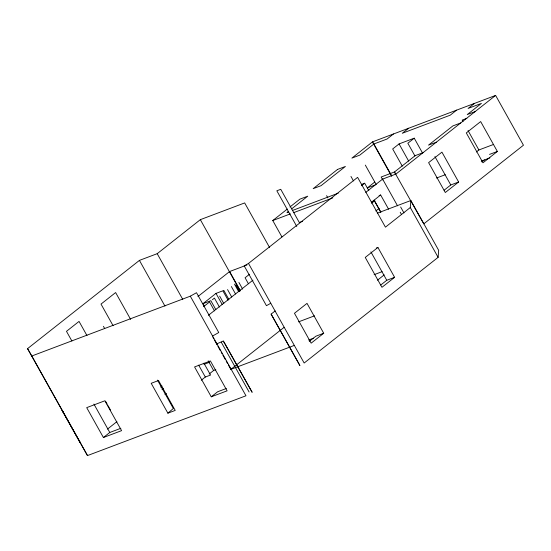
<?xml version="1.0" encoding="UTF-8"?>
<svg xmlns="http://www.w3.org/2000/svg" width="551" height="551" viewBox="0 0 551 551"><rect width="100%" height="100%" fill="white"/><g stroke="black" fill="none" stroke-linecap="round" stroke-linejoin="round"><path stroke-width="0.83" d="M410.295 207.541L385.431 227.157L357.606 177.36L248.501 263.433L304.159 363.026L438.121 257.338L410.295 207.541L410.839 200.523L377.304 213.175M438.121 257.338L438.672 250.319L410.839 200.523M167.89 413.174L175.225 410.412L158.53 380.534L151.194 383.303L167.89 413.174L173.345 408.491L157.483 380.107M27.55 348.645L31.827 355.987L190.309 296.183L245.973 395.776L87.485 455.581L27.55 348.645L139.424 260.389L157.207 253.68L200.337 219.656L244.665 202.926L269.584 247.523M281.905 236.889L272.766 220.538L287.305 209.063M289.95 206.983L299.861 199.159L307.713 196.197L291.679 208.85M288.338 211.481L287.002 212.534L288.607 211.928M393.497 133.955L387.112 138.997L373.95 143.963L372.442 141.903L351.917 158.096L359.762 155.134L373.902 143.983L391.761 175.941M408.67 128.231L402.278 133.273L450.229 115.18L456.621 110.138M197.947 296.521L229.622 271.533L246.951 264.99M422.583 153.13L414.235 138.191L399.069 143.914L392.677 148.956L402.278 166.133M204.669 306.645L202.995 303.656L216.006 293.394L223.851 290.432L228.858 299.393M414.235 138.191L407.843 143.232L414.944 155.933M203.595 306.652L209.532 301.962L214.518 310.881M212.41 299.696L214.435 298.098L219.415 307.017M361.484 185.749L364.679 183.228L368.833 190.66M249.548 274.233L245.078 277.759L248.418 283.731M374.763 182.05L367.242 187.981L375.086 185.026M474.507 103.388L468.116 108.43L481.388 103.423L467.248 114.574L475.1 111.612M208.395 315.317L252.964 280.156M365.774 192.375L382.608 179.089L395.949 174.054L495.618 95.419L523.45 145.216L423.774 223.851L394.44 171.995L381.154 177.009L382.814 179.984M371.34 202.334L380.651 194.985L388.586 209.173M371.581 203.216L374.845 200.64M375.83 210.985L379.095 208.402M107.473 429.098L116.908 421.653M160.713 387.098L162.063 386.031M161.98 389.33L163.31 388.276M103.402 437.515L121.578 430.655L104.876 400.777L86.7 407.637L103.402 437.515L109.787 432.473L120.855 428.299M476.326 151.993L478.888 149.975L493.662 144.403M271.12 314.111L299.847 365.451L271.12 314.111L275.163 310.922M201.294 380.218L205.323 377.036L210.558 375.059L203.911 363.171M209.146 374.019L213.602 370.506L215.84 369.659M444.12 190.219L450.787 184.964L458.632 182.009L441.93 152.131L428.609 162.641L445.304 192.519L458.632 182.009M481.898 161.953L484.453 159.935M497.36 151.449L482.993 162.786L466.298 132.908L480.665 121.571L497.36 151.449L489.515 154.411M377.91 247.44L365.251 257.434L381.946 287.305L394.612 277.318L377.91 247.44L376.347 248.033M228.328 364.914L230.821 369.377L284.171 327.287M211.26 396.81L227.108 390.831L210.406 360.953L194.565 366.932L211.26 396.81L217.652 391.768L226.365 388.483M377.463 280.204L384.199 274.887M309.263 341.42L315.875 336.206L323.719 333.245L307.024 303.367L294.461 313.278L311.157 343.156L323.719 333.245M380.769 285.012L386.768 280.28L394.612 277.318M190.309 296.183L196.493 292.705L218.754 332.542L212.576 336.02M248.501 263.433L244.189 265.858L266.45 305.695L270.768 303.27M216.633 343.92L223.258 341.048L224.319 342.502L252.151 392.298L223.258 341.048M495.618 95.419L372.442 141.903L391.547 176.093M466.855 118.334L462.186 120.097L463.019 121.592M460.726 122.949L452.881 125.91L428.52 145.127L436.364 142.172M423.044 152.682L415.199 155.644L394.488 171.974L395.735 174.206M292.609 210.42L338.252 193.194M361.477 184.433L364.679 183.228M272.766 220.538L290.384 213.891M293.587 212.679L332.825 197.878M302.506 221.302L299.303 222.508L280.755 189.31L276.829 190.791L296.769 226.461M379.088 195.571L380.651 194.985M436.495 178.028L445.291 174.715M481.25 161.14L489.894 157.882M202.995 303.656L210.84 300.694L215.854 309.662M374.115 274.673L382.118 271.657M298.546 321.86L314.518 315.833M204.001 364.349L209.559 362.248M164.88 394.234L166.464 393.634M230.821 369.377L294.165 345.47M308.594 340.029L313.409 338.211M63.93 413.525L62.043 410.288L80.632 443.403L78.745 440.166M468.033 130.553L478.888 149.975M434.918 156.58L450.787 184.964M399.069 143.914L408.67 161.099M400.639 206.997L403.966 212.941M382.608 179.089L397.56 205.847M400.233 212.252L401.479 214.477M365.327 165.093L376.181 184.516M374.232 200.323L380.879 212.211M374.06 200.185L380.741 212.135M350.959 176.43L353.466 180.907M370.899 251.897L386.768 280.28M326.598 195.646L327.852 197.892M238.914 282.443L242.654 289.13M229.622 271.533L240.422 290.852M200.337 219.656L240.091 290.79M235.828 284.881L239.561 291.569M234.471 284.116L238.624 291.548M231.386 286.554L235.539 293.986M227.549 289.578L231.702 297.01M223.114 291.252L228.093 300.171M219.663 296.121L223.816 303.553M216.006 293.394L222.267 304.6M221.261 342.171L249.093 391.968M212.961 337.419L213.788 338.899M214.621 340.387L217.115 344.85M217.941 346.338L220.434 350.794M221.268 352.282L222.094 353.77M222.928 355.25L225.421 359.713M226.254 361.201L227.494 363.426M157.207 253.68L182.732 299.358M208.202 360.843L213.602 370.506M198.677 365.141L205.323 377.036M139.424 260.389L164.949 306.067M130.615 319.373L115.627 292.553L101.012 304.09L113.086 325.689M103.443 326.33L104.697 328.575M86.962 335.566L79.048 321.412L66.478 331.33L71.892 341.014M105.537 401.211L107.204 404.2M108.037 405.688L110.544 410.171M93.925 404.09L109.787 432.473M31.827 355.987L87.485 455.581M337.549 169.426L313.188 188.649L321.033 185.687L345.394 166.471L337.549 169.426"/></g></svg>
